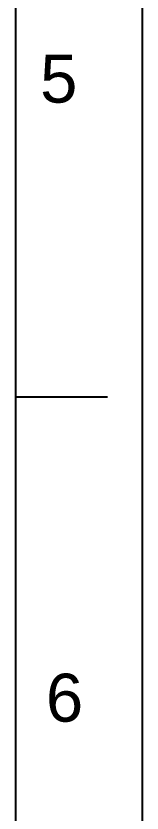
# Model space of a CAD drawing. Header units: millimetres. Extents: x 15137 to 17513, y -10160 to -6800.
# Drawn here: x 17433 to 17513, y -9145 to -8637 of the extents above; entities that cross this region are included whole.
import ezdxf

# ---------------------------------------------------------------- set-up
doc = ezdxf.new("R2010")
doc.units = ezdxf.units.MM
doc.layers.add('FORM', color=7, linetype='Continuous')
doc.styles.get("Standard").update_dxf_attribs({"font": 'arial.ttf'})

msp = doc.modelspace()

# ---------------------------------------------------------------- linework, layer by layer
at = {"layer": 'FORM', "color": 7, "linetype": 'Continuous'}
for p, q in [((17512.58, -6799.88), (17512.58, -10159.88)), ((17432.58, -10079.88), (17432.58, -6879.88)), ((17432.58, -8879.88), (17490.73, -8879.88))]:
    msp.add_line(p, q, dxfattribs=at)

# ---------------------------------------------------------------- texts
at = {"layer": 'FORM', "char_height": 30.5, "attachment_point": 5}
for s, insert in [('5', (17459.72, -8677.56)), ('6', (17463.4, -9071.65))]:
    msp.add_mtext_dynamic_manual_height_columns(s, width=200, gutter_width=50, heights=[0], dxfattribs=dict(at, insert=insert))

doc.saveas('drawing.dxf')
